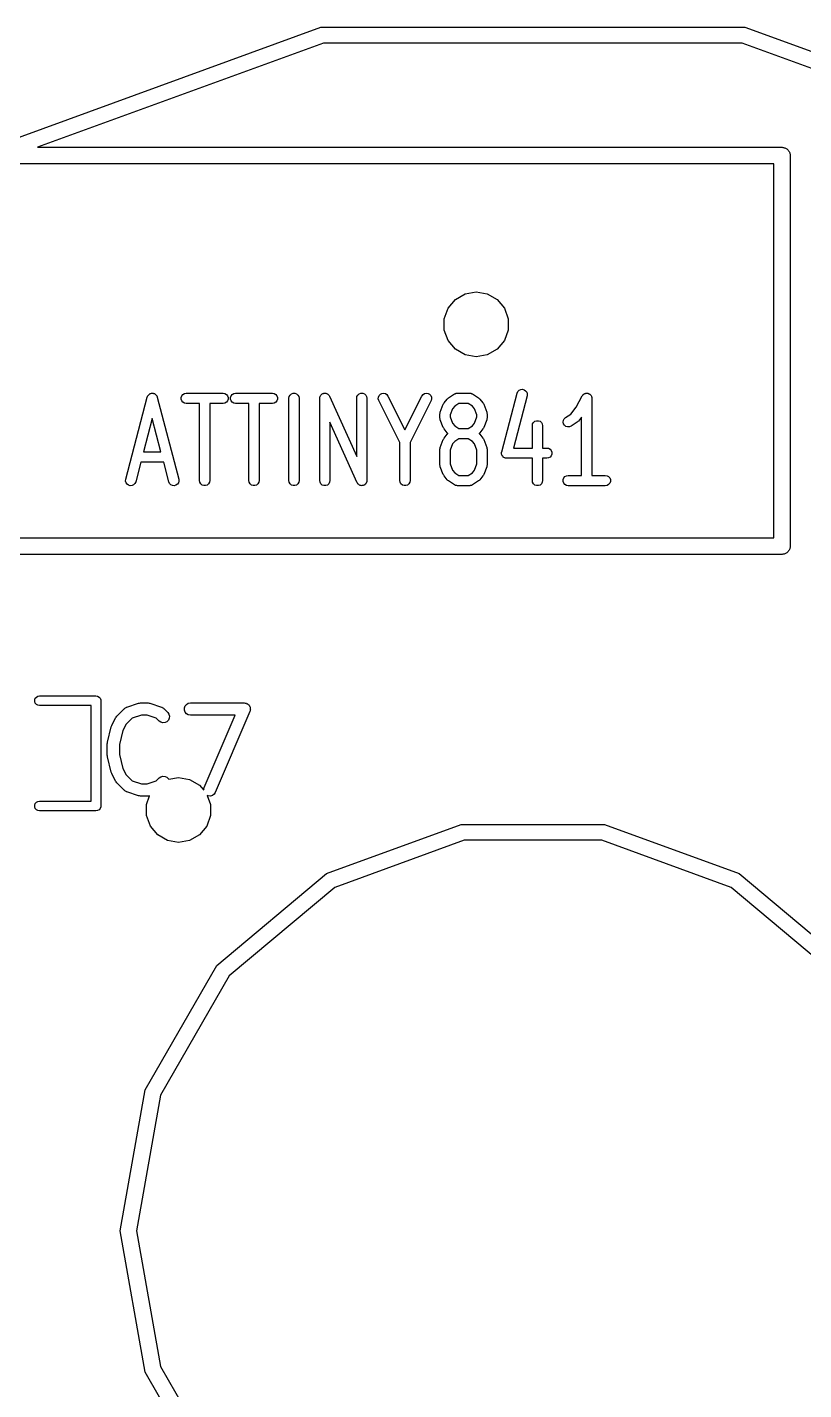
# Model space of a CAD drawing. Extents: x 173.7 to 229.3, y -126 to -74.1.
# Drawn here: x 193.75 to 203.35, y -101.96 to -85.13 of the extents above; entities that cross this region are included whole.
import ezdxf

# ---------------------------------------------------------------- set-up
doc = ezdxf.new("R2010")
doc.units = 0
doc.header["$MEASUREMENT"] = 0
doc.layers.add('BLACK', color=7, linetype='CONTINUOUS')

msp = doc.modelspace()

# ---------------------------------------------------------------- linework, layer by layer
at = {"layer": 'Black'}
for p, q in [((193.302, -86.6124), (197.378, -85.1291)), ((197.378, -85.1291), (202.622, -85.1291)), ((202.622, -85.1291), (204.296, -85.7385)), ((197.413, -85.326), (193.878, -86.6124)), ((202.587, -85.326), (197.413, -85.326)), ((204.296, -85.9481), (202.587, -85.326)), ((193.878, -86.6124), (203.08, -86.6124)), ((203.08, -86.6124), (203.089, -86.6139)), ((203.089, -86.6139), (203.098, -86.6139)), ((203.098, -86.6139), (203.106, -86.617)), ((203.106, -86.617), (203.115, -86.6185)), ((203.115, -86.6185), (203.122, -86.623)), ((203.122, -86.623), (203.131, -86.626)), ((203.131, -86.626), (203.138, -86.6317)), ((203.138, -86.6317), (203.145, -86.6362)), ((203.145, -86.6362), (203.151, -86.643)), ((203.151, -86.643), (203.158, -86.6487)), ((203.158, -86.6487), (203.162, -86.6564)), ((203.162, -86.6564), (203.168, -86.6632)), ((203.168, -86.6632), (203.171, -86.6716)), ((203.171, -86.6716), (203.175, -86.6793)), ((203.175, -86.6793), (203.177, -86.688)), ((203.177, -86.688), (203.18, -86.6964)), ((202.978, -86.8156), (193.32, -86.8156)), ((202.978, -91.4384), (202.978, -86.8156)), ((203.18, -86.6964), (203.18, -86.7052)), ((203.18, -86.7052), (203.182, -86.714)), ((203.182, -86.714), (203.182, -91.54)), ((198.952, -88.5992), (199.042, -88.4924)), ((199.042, -88.4924), (199.163, -88.4227)), ((199.163, -88.4227), (199.3, -88.3985)), ((199.3, -88.3985), (199.437, -88.4227)), ((199.437, -88.4227), (199.558, -88.4924)), ((199.558, -88.4924), (199.648, -88.5992)), ((198.905, -88.7303), (198.952, -88.5992)), ((199.648, -88.5992), (199.695, -88.7303)), ((198.905, -88.8697), (198.905, -88.7303)), ((198.952, -89.0008), (198.905, -88.8697)), ((199.695, -88.8697), (199.648, -89.0008)), ((199.695, -88.7303), (199.695, -88.8697)), ((199.042, -89.1076), (198.952, -89.0008)), ((199.648, -89.0008), (199.558, -89.1076)), ((199.163, -89.1773), (199.042, -89.1076)), ((199.3, -89.2015), (199.163, -89.1773)), ((199.437, -89.1773), (199.3, -89.2015)), ((199.558, -89.1076), (199.437, -89.1773)), ((194.967, -90.7135), (195.234, -89.6975)), ((195.234, -89.6975), (195.236, -89.6922)), ((195.236, -89.6922), (195.238, -89.6865)), ((195.238, -89.6865), (195.241, -89.6822)), ((195.241, -89.6822), (195.243, -89.6775)), ((195.243, -89.6775), (195.247, -89.6733)), ((195.247, -89.6733), (195.251, -89.6685)), ((195.251, -89.6685), (195.255, -89.6655)), ((195.255, -89.6655), (195.259, -89.6618)), ((195.259, -89.6618), (195.264, -89.6593)), ((195.264, -89.6593), (195.269, -89.6559)), ((195.269, -89.6559), (195.274, -89.6546)), ((195.274, -89.6546), (195.278, -89.6524)), ((195.278, -89.6524), (195.284, -89.6518)), ((195.284, -89.6518), (195.29, -89.6503)), ((195.29, -89.6503), (195.295, -89.6508)), ((195.295, -89.6508), (195.3, -89.6503)), ((195.3, -89.6503), (195.306, -89.6518)), ((195.306, -89.6518), (195.312, -89.6524)), ((195.312, -89.6524), (195.317, -89.6546)), ((195.317, -89.6546), (195.322, -89.6559)), ((195.322, -89.6559), (195.327, -89.6593)), ((195.327, -89.6593), (195.332, -89.6618)), ((195.332, -89.6618), (195.336, -89.6655)), ((195.336, -89.6655), (195.34, -89.6685)), ((195.34, -89.6685), (195.343, -89.6733)), ((195.343, -89.6733), (195.347, -89.6775)), ((195.347, -89.6775), (195.35, -89.6822)), ((195.35, -89.6822), (195.353, -89.6865)), ((195.353, -89.6865), (195.354, -89.6922)), ((195.354, -89.6922), (195.357, -89.6975)), ((195.357, -89.6975), (195.623, -90.7135)), ((195.652, -89.7026), (195.659, -89.6819)), ((195.652, -89.7246), (195.652, -89.7026)), ((195.659, -89.6819), (195.673, -89.665)), ((195.673, -89.665), (195.693, -89.6539)), ((195.693, -89.6539), (195.714, -89.6501)), ((195.714, -89.6501), (196.171, -89.6501)), ((196.171, -89.6501), (196.193, -89.6539)), ((196.193, -89.6539), (196.212, -89.665)), ((196.212, -89.665), (196.226, -89.6819)), ((196.226, -89.6819), (196.234, -89.7026)), ((196.234, -89.7026), (196.234, -89.7246)), ((196.261, -89.7026), (196.269, -89.6819)), ((196.261, -89.7246), (196.261, -89.7026)), ((196.269, -89.6819), (196.283, -89.665)), ((196.283, -89.665), (196.302, -89.6539)), ((196.302, -89.6539), (196.324, -89.6501)), ((196.324, -89.6501), (196.781, -89.6501)), ((196.781, -89.6501), (196.803, -89.6539)), ((196.803, -89.6539), (196.822, -89.665)), ((196.822, -89.665), (196.836, -89.6819)), ((196.836, -89.6819), (196.843, -89.7026)), ((196.843, -89.7026), (196.843, -89.7246)), ((196.984, -89.7136), (196.988, -89.6919)), ((196.984, -90.7296), (196.984, -89.7136)), ((196.988, -89.6919), (196.999, -89.6728)), ((196.999, -89.6728), (197.016, -89.6586)), ((197.016, -89.6586), (197.037, -89.6511)), ((197.037, -89.6511), (197.059, -89.6511)), ((197.059, -89.6511), (197.079, -89.6586)), ((197.079, -89.6586), (197.096, -89.6728)), ((197.096, -89.6728), (197.107, -89.6919)), ((197.107, -89.6919), (197.111, -89.7136)), ((197.111, -89.7136), (197.111, -90.7296)), ((197.365, -89.7136), (197.367, -89.705)), ((197.365, -90.7296), (197.365, -89.7136)), ((197.367, -89.6964), (197.368, -89.6942)), ((197.367, -89.705), (197.367, -89.6964)), ((197.368, -89.6942), (197.369, -89.6919)), ((197.369, -89.6919), (197.373, -89.6844)), ((197.373, -89.6844), (197.377, -89.6765)), ((197.377, -89.6765), (197.379, -89.6748)), ((197.379, -89.6748), (197.38, -89.6728)), ((197.38, -89.6728), (197.387, -89.6672)), ((197.387, -89.6672), (197.393, -89.6611)), ((197.393, -89.6611), (197.395, -89.6601)), ((197.395, -89.6601), (197.397, -89.6586)), ((197.397, -89.6586), (197.405, -89.6556)), ((197.405, -89.6556), (197.413, -89.6521)), ((197.413, -89.6521), (197.415, -89.6519)), ((197.415, -89.6519), (197.418, -89.6511)), ((197.418, -89.6511), (197.426, -89.6511)), ((197.426, -89.6511), (197.435, -89.6504)), ((197.435, -89.6504), (197.437, -89.6511)), ((197.437, -89.6511), (197.44, -89.6511)), ((197.44, -89.6511), (197.448, -89.6541)), ((197.448, -89.6541), (197.456, -89.6564)), ((197.456, -89.6564), (197.458, -89.6578)), ((197.458, -89.6578), (197.46, -89.6586)), ((197.46, -89.6586), (197.467, -89.6642)), ((197.467, -89.6642), (197.474, -89.6693)), ((197.474, -89.6693), (197.475, -89.6713)), ((197.475, -89.6713), (197.477, -89.6728)), ((197.477, -89.6728), (197.482, -89.6804)), ((197.482, -89.6804), (197.486, -89.6876)), ((197.486, -89.6876), (197.822, -90.4337)), ((197.822, -89.7136), (197.826, -89.6919)), ((197.822, -90.4337), (197.822, -89.7136)), ((197.826, -89.6919), (197.837, -89.6728)), ((197.837, -89.6728), (197.854, -89.6586)), ((197.854, -89.6586), (197.875, -89.6511)), ((197.875, -89.6511), (197.897, -89.6511)), ((197.897, -89.6511), (197.917, -89.6586)), ((197.917, -89.6586), (197.934, -89.6728)), ((197.934, -89.6728), (197.945, -89.6919)), ((197.945, -89.6919), (197.949, -89.7136)), ((197.949, -89.7136), (197.949, -90.7296)), ((198.089, -89.7209), (198.091, -89.6989)), ((198.096, -89.7421), (198.089, -89.7209)), ((198.091, -89.6989), (198.099, -89.6787)), ((198.099, -89.6787), (198.115, -89.6626)), ((198.115, -89.6626), (198.134, -89.6528)), ((198.134, -89.6528), (198.156, -89.6502)), ((198.156, -89.6502), (198.178, -89.6553)), ((198.178, -89.6553), (198.196, -89.6675)), ((198.196, -89.6675), (198.209, -89.6852)), ((198.209, -89.6852), (198.419, -90.1041)), ((198.419, -90.1041), (198.629, -89.6852)), ((198.629, -89.6852), (198.642, -89.6675)), ((198.642, -89.6675), (198.661, -89.6553)), ((198.661, -89.6553), (198.682, -89.6502)), ((198.682, -89.6502), (198.704, -89.6528)), ((198.704, -89.6528), (198.724, -89.6626)), ((198.724, -89.6626), (198.739, -89.6787)), ((198.739, -89.6787), (198.747, -89.6989)), ((198.749, -89.7209), (198.742, -89.7421)), ((198.747, -89.6989), (198.749, -89.7209)), ((198.941, -89.7227), (198.949, -89.7156)), ((198.949, -89.7156), (198.956, -89.7084)), ((198.956, -89.7084), (199.033, -89.66)), ((199.033, -89.66), (199.039, -89.6574)), ((199.039, -89.6574), (199.045, -89.6539)), ((199.045, -89.6539), (199.049, -89.6532)), ((199.049, -89.6532), (199.053, -89.6516)), ((199.053, -89.6516), (199.06, -89.6513)), ((199.06, -89.6513), (199.067, -89.6501)), ((199.067, -89.6501), (199.219, -89.6501)), ((199.219, -89.6501), (199.226, -89.6513)), ((199.226, -89.6513), (199.233, -89.6516)), ((199.233, -89.6516), (199.237, -89.6532)), ((199.237, -89.6532), (199.241, -89.6539)), ((199.241, -89.6539), (199.247, -89.6574)), ((199.247, -89.6574), (199.253, -89.66)), ((199.253, -89.66), (199.329, -89.7084)), ((199.329, -89.7084), (199.337, -89.7156)), ((199.337, -89.7156), (199.345, -89.7227)), ((199.615, -90.3748), (199.805, -89.6491)), ((199.928, -89.6814), (199.759, -90.3275)), ((199.805, -89.6491), (199.814, -89.6291)), ((199.814, -89.6291), (199.83, -89.6134)), ((199.83, -89.6134), (199.85, -89.604)), ((199.85, -89.604), (199.872, -89.602)), ((199.872, -89.602), (199.893, -89.6076)), ((199.893, -89.6076), (199.911, -89.6201)), ((199.911, -89.6201), (199.924, -89.6381)), ((199.924, -89.6381), (199.93, -89.6594)), ((199.93, -89.6594), (199.928, -89.6814)), ((200.537, -89.8241), (200.61, -89.6841)), ((200.61, -89.6841), (200.615, -89.6787)), ((200.615, -89.6787), (200.618, -89.6728)), ((200.618, -89.6728), (200.621, -89.67)), ((200.621, -89.67), (200.624, -89.6667)), ((200.624, -89.6667), (200.63, -89.663)), ((200.63, -89.663), (200.635, -89.6586)), ((200.635, -89.6586), (200.639, -89.6572)), ((200.639, -89.6572), (200.643, -89.6549)), ((200.643, -89.6549), (200.649, -89.6534)), ((200.649, -89.6534), (200.656, -89.6511)), ((200.656, -89.6511), (200.66, -89.6511)), ((200.66, -89.6511), (200.664, -89.6502)), ((200.664, -89.6502), (200.671, -89.6511)), ((200.671, -89.6511), (200.678, -89.6511)), ((200.678, -89.6511), (200.682, -89.6525)), ((200.682, -89.6525), (200.686, -89.6531)), ((200.686, -89.6531), (200.692, -89.6563)), ((200.692, -89.6563), (200.698, -89.6586)), ((200.698, -89.6586), (200.702, -89.6614)), ((200.702, -89.6614), (200.705, -89.6634)), ((200.705, -89.6634), (200.71, -89.6684)), ((200.71, -89.6684), (200.715, -89.6728)), ((200.715, -89.6728), (200.717, -89.6765)), ((200.717, -89.6765), (200.72, -89.6797)), ((200.72, -89.6797), (200.723, -89.686)), ((200.723, -89.686), (200.726, -89.6919)), ((200.726, -89.6919), (200.727, -89.6961)), ((200.727, -89.6961), (200.729, -89.7001)), ((200.729, -89.7001), (200.729, -89.7069)), ((200.729, -89.7069), (200.73, -89.7136)), ((200.73, -89.7136), (200.73, -90.6661)), ((195.659, -89.7454), (195.652, -89.7246)), ((195.673, -89.7623), (195.659, -89.7454)), ((195.693, -89.7733), (195.673, -89.7623)), ((195.714, -89.7771), (195.693, -89.7733)), ((195.879, -89.7771), (195.714, -89.7771)), ((195.879, -90.7296), (195.879, -89.7771)), ((196.171, -89.7771), (196.006, -89.7771)), ((196.006, -89.7771), (196.006, -90.7296)), ((196.193, -89.7733), (196.171, -89.7771)), ((196.212, -89.7623), (196.193, -89.7733)), ((196.226, -89.7454), (196.212, -89.7623)), ((196.234, -89.7246), (196.226, -89.7454)), ((196.269, -89.7454), (196.261, -89.7246)), ((196.283, -89.7623), (196.269, -89.7454)), ((196.302, -89.7733), (196.283, -89.7623)), ((196.324, -89.7771), (196.302, -89.7733)), ((196.489, -89.7771), (196.324, -89.7771)), ((196.489, -90.7296), (196.489, -89.7771)), ((196.781, -89.7771), (196.616, -89.7771)), ((196.616, -89.7771), (196.616, -90.7296)), ((196.803, -89.7733), (196.781, -89.7771)), ((196.822, -89.7623), (196.803, -89.7733)), ((196.836, -89.7454), (196.822, -89.7623)), ((196.843, -89.7246), (196.836, -89.7454)), ((198.356, -90.2608), (198.096, -89.7421)), ((198.742, -89.7421), (198.483, -90.2608)), ((198.853, -89.8955), (198.855, -89.8854)), ((198.855, -89.8839), (198.893, -89.7871)), ((198.855, -89.8847), (198.855, -89.8839)), ((198.855, -89.8854), (198.855, -89.8847)), ((198.893, -89.7871), (198.898, -89.7792)), ((198.898, -89.7792), (198.902, -89.7711)), ((198.902, -89.7711), (198.941, -89.7227)), ((199.008, -89.8423), (198.978, -89.9192)), ((199.034, -89.8098), (199.008, -89.8423)), ((199.085, -89.7771), (199.034, -89.8098)), ((199.201, -89.7771), (199.085, -89.7771)), ((199.252, -89.8098), (199.201, -89.7771)), ((199.278, -89.8423), (199.252, -89.8098)), ((199.308, -89.9192), (199.278, -89.8423)), ((199.345, -89.7227), (199.383, -89.7711)), ((199.383, -89.7711), (199.388, -89.7792)), ((199.388, -89.7792), (199.392, -89.7871)), ((199.392, -89.7871), (199.431, -89.8839)), ((199.431, -89.8839), (199.431, -89.8847)), ((199.431, -89.8847), (199.431, -89.8854)), ((199.431, -89.8854), (199.433, -89.8955)), ((200.471, -89.9077), (200.537, -89.8241)), ((195.295, -89.9637), (195.187, -90.3758)), ((195.403, -90.3758), (195.295, -89.9637)), ((197.828, -90.7557), (197.492, -90.0095)), ((197.492, -90.0095), (197.492, -90.7296)), ((198.851, -89.9055), (198.853, -89.8955)), ((198.851, -89.9063), (198.851, -89.9055)), ((198.851, -89.9071), (198.851, -89.9063)), ((198.851, -89.9555), (198.851, -89.9071)), ((198.851, -89.9563), (198.851, -89.9555)), ((198.851, -89.9572), (198.851, -89.9563)), ((198.853, -89.9672), (198.851, -89.9572)), ((198.855, -89.9772), (198.853, -89.9672)), ((198.855, -89.978), (198.855, -89.9772)), ((198.855, -89.9788), (198.855, -89.978)), ((198.893, -90.0755), (198.855, -89.9788)), ((198.978, -89.9192), (198.978, -89.9435)), ((198.978, -89.9435), (199.008, -90.0203)), ((199.008, -90.0203), (199.034, -90.0529)), ((199.034, -90.0529), (199.085, -90.0855)), ((199.201, -90.0855), (199.252, -90.0529)), ((199.252, -90.0529), (199.278, -90.0203)), ((199.278, -90.0203), (199.308, -89.9435)), ((199.308, -89.9435), (199.308, -89.9192)), ((199.431, -89.9788), (199.392, -90.0755)), ((199.433, -89.9672), (199.431, -89.9772)), ((199.431, -89.9772), (199.431, -89.978)), ((199.431, -89.978), (199.431, -89.9788)), ((199.433, -89.8955), (199.435, -89.9055)), ((199.435, -89.9572), (199.433, -89.9672)), ((199.435, -89.9055), (199.435, -89.9063)), ((199.435, -89.9063), (199.435, -89.9071)), ((199.435, -89.9071), (199.435, -89.9555)), ((199.435, -89.9555), (199.435, -89.9563)), ((199.435, -89.9563), (199.435, -89.9572)), ((199.994, -90.0523), (199.997, -90.0306)), ((199.994, -90.3275), (199.994, -90.0523)), ((199.997, -90.0306), (200.008, -90.0115)), ((200.008, -90.0115), (200.025, -89.9973)), ((200.025, -89.9973), (200.046, -89.9898)), ((200.046, -89.9898), (200.068, -89.9898)), ((200.068, -89.9898), (200.089, -89.9973)), ((200.089, -89.9973), (200.106, -90.0115)), ((200.106, -90.0115), (200.117, -90.0306)), ((200.117, -90.0306), (200.121, -90.0523)), ((200.121, -90.0523), (200.121, -90.3275)), ((200.375, -90.0066), (200.378, -89.9847)), ((200.379, -90.0281), (200.375, -90.0066)), ((200.378, -89.9847), (200.388, -89.9652)), ((200.391, -90.0467), (200.379, -90.0281)), ((200.388, -89.9652), (200.404, -89.9503)), ((200.409, -90.0602), (200.391, -90.0467)), ((200.404, -89.9503), (200.471, -89.9077)), ((200.472, -90.0575), (200.452, -90.0659)), ((200.548, -90.0091), (200.472, -90.0575)), ((200.556, -90.0019), (200.548, -90.0091)), ((200.564, -89.9948), (200.556, -90.0019)), ((200.603, -89.9453), (200.564, -89.9948)), ((200.603, -90.6661), (200.603, -89.9453)), ((198.855, -90.3193), (198.893, -90.2225)), ((198.898, -90.0834), (198.893, -90.0755)), ((198.893, -90.2225), (198.898, -90.2147)), ((198.902, -90.0916), (198.898, -90.0834)), ((198.898, -90.2147), (198.902, -90.2065)), ((198.941, -90.1399), (198.902, -90.0916)), ((198.902, -90.2065), (198.941, -90.1581)), ((198.949, -90.1471), (198.941, -90.1399)), ((198.941, -90.1581), (198.949, -90.151)), ((198.951, -90.149), (198.949, -90.1471)), ((198.949, -90.151), (198.951, -90.149)), ((199.085, -90.2125), (199.034, -90.2452)), ((199.085, -90.0855), (199.201, -90.0855)), ((199.201, -90.2125), (199.085, -90.2125)), ((199.252, -90.2452), (199.201, -90.2125)), ((199.337, -90.1471), (199.335, -90.149)), ((199.335, -90.149), (199.337, -90.151)), ((199.345, -90.1399), (199.337, -90.1471)), ((199.337, -90.151), (199.345, -90.1581)), ((199.383, -90.0916), (199.345, -90.1399)), ((199.345, -90.1581), (199.383, -90.2065)), ((199.388, -90.0834), (199.383, -90.0916)), ((199.383, -90.2065), (199.388, -90.2147)), ((199.392, -90.0755), (199.388, -90.0834)), ((199.388, -90.2147), (199.392, -90.2225)), ((199.392, -90.2225), (199.431, -90.3193)), ((200.43, -90.0668), (200.409, -90.0602)), ((200.452, -90.0659), (200.43, -90.0668)), ((195.187, -90.3758), (195.403, -90.3758)), ((198.356, -90.7296), (198.356, -90.2608)), ((198.483, -90.2608), (198.483, -90.7296)), ((198.851, -90.3409), (198.853, -90.3309)), ((198.851, -90.3417), (198.851, -90.3409)), ((198.851, -90.3426), (198.851, -90.3417)), ((198.851, -90.5361), (198.851, -90.3426)), ((198.853, -90.3309), (198.855, -90.3209)), ((198.855, -90.3201), (198.855, -90.3193)), ((198.855, -90.3209), (198.855, -90.3201)), ((199.008, -90.2778), (198.978, -90.3546)), ((198.978, -90.3546), (198.978, -90.524)), ((199.034, -90.2452), (199.008, -90.2778)), ((199.278, -90.2778), (199.252, -90.2452)), ((199.308, -90.3546), (199.278, -90.2778)), ((199.308, -90.524), (199.308, -90.3546)), ((199.431, -90.3193), (199.431, -90.3201)), ((199.431, -90.3201), (199.431, -90.3209)), ((199.431, -90.3209), (199.433, -90.3309)), ((199.433, -90.3309), (199.435, -90.3409)), ((199.435, -90.3409), (199.435, -90.3417)), ((199.435, -90.3417), (199.435, -90.3426)), ((199.435, -90.3426), (199.435, -90.5361)), ((199.613, -90.3968), (199.614, -90.3884)), ((199.614, -90.3799), (199.615, -90.3775)), ((199.614, -90.3884), (199.614, -90.3799)), ((199.615, -90.3775), (199.615, -90.3748)), ((199.759, -90.3275), (199.994, -90.3275)), ((200.121, -90.3275), (200.171, -90.3275)), ((200.171, -90.3275), (200.193, -90.3313)), ((200.193, -90.3313), (200.212, -90.3423)), ((200.212, -90.3423), (200.226, -90.3592)), ((200.226, -90.3592), (200.234, -90.3799)), ((200.234, -90.3799), (200.234, -90.402)), ((195.154, -90.5028), (195.09, -90.7457)), ((195.437, -90.5028), (195.154, -90.5028)), ((195.5, -90.7457), (195.437, -90.5028)), ((198.851, -90.5369), (198.851, -90.5361)), ((198.851, -90.5377), (198.851, -90.5369)), ((198.853, -90.5478), (198.851, -90.5377)), ((198.855, -90.5578), (198.853, -90.5478)), ((198.855, -90.5585), (198.855, -90.5578)), ((198.855, -90.5594), (198.855, -90.5585)), ((198.893, -90.6561), (198.855, -90.5594)), ((198.978, -90.524), (199.008, -90.6009)), ((199.278, -90.6009), (199.308, -90.524)), ((199.431, -90.5594), (199.392, -90.6561)), ((199.433, -90.5478), (199.431, -90.5578)), ((199.431, -90.5578), (199.431, -90.5585)), ((199.431, -90.5585), (199.431, -90.5594)), ((199.435, -90.5377), (199.433, -90.5478)), ((199.435, -90.5361), (199.435, -90.5369)), ((199.435, -90.5369), (199.435, -90.5377)), ((199.614, -90.3993), (199.613, -90.3968)), ((199.614, -90.402), (199.614, -90.3993)), ((199.617, -90.4099), (199.614, -90.402)), ((199.619, -90.4181), (199.617, -90.4099)), ((199.62, -90.4202), (199.619, -90.4181)), ((199.621, -90.4227), (199.62, -90.4202)), ((199.627, -90.4292), (199.621, -90.4227)), ((199.632, -90.4361), (199.627, -90.4292)), ((199.634, -90.4376), (199.632, -90.4361)), ((199.635, -90.4396), (199.634, -90.4376)), ((199.643, -90.4438), (199.635, -90.4396)), ((199.65, -90.4486), (199.643, -90.4438)), ((199.652, -90.4493), (199.65, -90.4486)), ((199.654, -90.4506), (199.652, -90.4493)), ((199.663, -90.4521), (199.654, -90.4506)), ((199.671, -90.4542), (199.663, -90.4521)), ((199.674, -90.454), (199.671, -90.4542)), ((199.676, -90.4545), (199.674, -90.454)), ((199.994, -90.4545), (199.676, -90.4545)), ((199.994, -90.7296), (199.994, -90.4545)), ((200.171, -90.4545), (200.121, -90.4545)), ((200.121, -90.4545), (200.121, -90.7296)), ((200.193, -90.4506), (200.171, -90.4545)), ((200.212, -90.4396), (200.193, -90.4506)), ((200.226, -90.4227), (200.212, -90.4396)), ((200.234, -90.402), (200.226, -90.4227)), ((194.965, -90.7355), (194.967, -90.7135)), ((195.623, -90.7135), (195.625, -90.7355)), ((195.883, -90.7513), (195.879, -90.7296)), ((196.006, -90.7296), (196.003, -90.7513)), ((196.493, -90.7513), (196.489, -90.7296)), ((196.616, -90.7296), (196.612, -90.7513)), ((196.988, -90.7513), (196.984, -90.7296)), ((197.111, -90.7296), (197.107, -90.7513)), ((197.369, -90.7513), (197.365, -90.7296)), ((197.492, -90.7296), (197.488, -90.7513)), ((197.949, -90.7296), (197.948, -90.7382)), ((198.359, -90.7513), (198.356, -90.7296)), ((198.483, -90.7296), (198.479, -90.7513)), ((198.898, -90.664), (198.893, -90.6561)), ((198.902, -90.6721), (198.898, -90.664)), ((198.941, -90.7205), (198.902, -90.6721)), ((198.949, -90.7276), (198.941, -90.7205)), ((198.956, -90.7348), (198.949, -90.7276)), ((199.008, -90.6009), (199.034, -90.6334)), ((199.034, -90.6334), (199.085, -90.6661)), ((199.085, -90.6661), (199.201, -90.6661)), ((199.201, -90.6661), (199.252, -90.6334)), ((199.252, -90.6334), (199.278, -90.6009)), ((199.337, -90.7277), (199.329, -90.7348)), ((199.345, -90.7205), (199.337, -90.7277)), ((199.383, -90.6721), (199.345, -90.7205)), ((199.388, -90.664), (199.383, -90.6721)), ((199.392, -90.6561), (199.388, -90.664)), ((199.997, -90.7513), (199.994, -90.7296)), ((200.121, -90.7296), (200.117, -90.7513)), ((200.376, -90.7186), (200.383, -90.6979)), ((200.376, -90.7406), (200.376, -90.7186)), ((200.383, -90.6979), (200.397, -90.681)), ((200.397, -90.681), (200.416, -90.6699)), ((200.416, -90.6699), (200.438, -90.6661)), ((200.438, -90.6661), (200.603, -90.6661)), ((200.73, -90.6661), (200.895, -90.6661)), ((200.895, -90.6661), (200.917, -90.6699)), ((200.917, -90.6699), (200.936, -90.681)), ((200.936, -90.681), (200.95, -90.6979)), ((200.95, -90.6979), (200.958, -90.7186)), ((200.958, -90.7186), (200.958, -90.7406)), ((194.971, -90.7567), (194.965, -90.7355)), ((194.984, -90.7747), (194.971, -90.7567)), ((195.002, -90.7873), (194.984, -90.7747)), ((195.023, -90.7929), (195.002, -90.7873)), ((195.045, -90.7909), (195.023, -90.7929)), ((195.065, -90.7814), (195.045, -90.7909)), ((195.081, -90.7658), (195.065, -90.7814)), ((195.09, -90.7457), (195.081, -90.7658)), ((195.51, -90.7658), (195.5, -90.7457)), ((195.525, -90.7814), (195.51, -90.7658)), ((195.545, -90.7909), (195.525, -90.7814)), ((195.567, -90.7929), (195.545, -90.7909)), ((195.588, -90.7873), (195.567, -90.7929)), ((195.607, -90.7747), (195.588, -90.7873)), ((195.619, -90.7567), (195.607, -90.7747)), ((195.625, -90.7355), (195.619, -90.7567)), ((195.894, -90.7704), (195.883, -90.7513)), ((195.911, -90.7846), (195.894, -90.7704)), ((195.932, -90.7922), (195.911, -90.7846)), ((195.954, -90.7922), (195.932, -90.7922)), ((195.975, -90.7846), (195.954, -90.7922)), ((195.992, -90.7704), (195.975, -90.7846)), ((196.003, -90.7513), (195.992, -90.7704)), ((196.504, -90.7704), (196.493, -90.7513)), ((196.521, -90.7846), (196.504, -90.7704)), ((196.541, -90.7922), (196.521, -90.7846)), ((196.563, -90.7922), (196.541, -90.7922)), ((196.584, -90.7846), (196.563, -90.7922)), ((196.601, -90.7704), (196.584, -90.7846)), ((196.612, -90.7513), (196.601, -90.7704)), ((196.999, -90.7704), (196.988, -90.7513)), ((197.016, -90.7846), (196.999, -90.7704)), ((197.037, -90.7922), (197.016, -90.7846)), ((197.059, -90.7922), (197.037, -90.7922)), ((197.079, -90.7846), (197.059, -90.7922)), ((197.096, -90.7704), (197.079, -90.7846)), ((197.107, -90.7513), (197.096, -90.7704)), ((197.38, -90.7704), (197.369, -90.7513)), ((197.397, -90.7846), (197.38, -90.7704)), ((197.418, -90.7922), (197.397, -90.7846)), ((197.44, -90.7922), (197.418, -90.7922)), ((197.46, -90.7846), (197.44, -90.7922)), ((197.477, -90.7704), (197.46, -90.7846)), ((197.488, -90.7513), (197.477, -90.7704)), ((197.833, -90.7629), (197.828, -90.7557)), ((197.837, -90.7704), (197.833, -90.7629)), ((197.839, -90.772), (197.837, -90.7704)), ((197.84, -90.7739), (197.839, -90.772)), ((197.847, -90.779), (197.84, -90.7739)), ((197.854, -90.7846), (197.847, -90.779)), ((197.856, -90.7854), (197.854, -90.7846)), ((197.858, -90.7868), (197.856, -90.7854)), ((197.866, -90.7892), (197.858, -90.7868)), ((197.875, -90.7922), (197.866, -90.7892)), ((197.877, -90.7922), (197.875, -90.7922)), ((197.879, -90.7928), (197.877, -90.7922)), ((197.888, -90.7922), (197.879, -90.7928)), ((197.897, -90.7922), (197.888, -90.7922)), ((197.899, -90.7913), (197.897, -90.7922)), ((197.901, -90.7912), (197.899, -90.7913)), ((197.909, -90.7876), (197.901, -90.7912)), ((197.917, -90.7846), (197.909, -90.7876)), ((197.919, -90.7831), (197.917, -90.7846)), ((197.921, -90.7821), (197.919, -90.7831)), ((197.928, -90.776), (197.921, -90.7821)), ((197.934, -90.7704), (197.928, -90.776)), ((197.936, -90.7684), (197.934, -90.7704)), ((197.937, -90.7667), (197.936, -90.7684)), ((197.941, -90.7589), (197.937, -90.7667)), ((197.945, -90.7513), (197.941, -90.7589)), ((197.946, -90.749), (197.945, -90.7513)), ((197.947, -90.7469), (197.946, -90.749)), ((197.948, -90.7382), (197.947, -90.7469)), ((198.37, -90.7704), (198.359, -90.7513)), ((198.387, -90.7846), (198.37, -90.7704)), ((198.408, -90.7922), (198.387, -90.7846)), ((198.43, -90.7922), (198.408, -90.7922)), ((198.451, -90.7846), (198.43, -90.7922)), ((198.468, -90.7704), (198.451, -90.7846)), ((198.479, -90.7513), (198.468, -90.7704)), ((199.033, -90.7832), (198.956, -90.7348)), ((199.039, -90.7858), (199.033, -90.7832)), ((199.045, -90.7893), (199.039, -90.7858)), ((199.049, -90.79), (199.045, -90.7893)), ((199.053, -90.7916), (199.049, -90.79)), ((199.06, -90.7919), (199.053, -90.7916)), ((199.067, -90.7931), (199.06, -90.7919)), ((199.219, -90.7931), (199.067, -90.7931)), ((199.226, -90.7919), (199.219, -90.7931)), ((199.233, -90.7916), (199.226, -90.7919)), ((199.237, -90.79), (199.233, -90.7916)), ((199.241, -90.7893), (199.237, -90.79)), ((199.247, -90.7858), (199.241, -90.7893)), ((199.253, -90.7832), (199.247, -90.7858)), ((199.329, -90.7348), (199.253, -90.7832)), ((200.008, -90.7704), (199.997, -90.7513)), ((200.025, -90.7846), (200.008, -90.7704)), ((200.046, -90.7922), (200.025, -90.7846)), ((200.068, -90.7922), (200.046, -90.7922)), ((200.089, -90.7846), (200.068, -90.7922)), ((200.106, -90.7704), (200.089, -90.7846)), ((200.117, -90.7513), (200.106, -90.7704)), ((200.383, -90.7614), (200.376, -90.7406)), ((200.397, -90.7783), (200.383, -90.7614)), ((200.416, -90.7893), (200.397, -90.7783)), ((200.438, -90.7931), (200.416, -90.7893)), ((200.895, -90.7931), (200.438, -90.7931)), ((200.917, -90.7893), (200.895, -90.7931)), ((200.936, -90.7783), (200.917, -90.7893)), ((200.95, -90.7614), (200.936, -90.7783)), ((200.958, -90.7406), (200.95, -90.7614)), ((193.022, -91.4384), (202.978, -91.4384)), ((203.177, -91.566), (203.175, -91.5747)), ((203.18, -91.5576), (203.177, -91.566)), ((203.182, -91.54), (203.18, -91.5488)), ((203.18, -91.5488), (203.18, -91.5576)), ((203.08, -91.6416), (192.92, -91.6416)), ((203.089, -91.6401), (203.08, -91.6416)), ((203.098, -91.6401), (203.089, -91.6401)), ((203.106, -91.637), (203.098, -91.6401)), ((203.115, -91.6355), (203.106, -91.637)), ((203.122, -91.631), (203.115, -91.6355)), ((203.131, -91.628), (203.122, -91.631)), ((203.138, -91.6223), (203.131, -91.628)), ((203.145, -91.6178), (203.138, -91.6223)), ((203.151, -91.611), (203.145, -91.6178)), ((203.158, -91.6053), (203.151, -91.611)), ((203.162, -91.5976), (203.158, -91.6053)), ((203.168, -91.5908), (203.162, -91.5976)), ((203.171, -91.5824), (203.168, -91.5908)), ((203.175, -91.5747), (203.171, -91.5824)), ((193.842, -93.4394), (193.849, -93.4199)), ((193.849, -93.4199), (193.862, -93.404)), ((193.862, -93.404), (193.88, -93.3937)), ((193.88, -93.3937), (193.9, -93.3901)), ((193.9, -93.3901), (194.599, -93.3901)), ((194.599, -93.3901), (194.619, -93.3937)), ((194.619, -93.3937), (194.637, -93.404)), ((194.637, -93.404), (194.651, -93.4199)), ((194.651, -93.4199), (194.658, -93.4394)), ((193.842, -93.4601), (193.842, -93.4394)), ((193.849, -93.4796), (193.842, -93.4601)), ((193.862, -93.4955), (193.849, -93.4796)), ((193.88, -93.5058), (193.862, -93.4955)), ((193.9, -93.5095), (193.88, -93.5058)), ((194.539, -93.5095), (193.9, -93.5095)), ((194.539, -94.6906), (194.539, -93.5095)), ((194.658, -93.4394), (194.658, -93.4599)), ((194.658, -93.4599), (194.659, -93.465)), ((194.659, -93.465), (194.659, -94.735)), ((194.856, -93.6422), (194.952, -93.547)), ((194.952, -93.547), (194.955, -93.5445)), ((194.955, -93.5445), (194.958, -93.5413)), ((194.958, -93.5413), (194.966, -93.5371)), ((194.966, -93.5371), (194.973, -93.532)), ((194.973, -93.532), (194.977, -93.5309)), ((194.977, -93.5309), (194.981, -93.5288)), ((194.981, -93.5288), (195.124, -93.4812)), ((195.124, -93.4812), (195.136, -93.4795)), ((195.136, -93.4795), (195.148, -93.4774)), ((195.148, -93.4774), (195.243, -93.4774)), ((195.243, -93.4774), (195.255, -93.4795)), ((195.255, -93.4795), (195.267, -93.4812)), ((195.267, -93.4812), (195.409, -93.5288)), ((195.409, -93.5288), (195.413, -93.5309)), ((195.413, -93.5309), (195.417, -93.532)), ((195.417, -93.532), (195.425, -93.5371)), ((195.425, -93.5371), (195.432, -93.5413)), ((195.432, -93.5413), (195.435, -93.5445)), ((195.435, -93.5445), (195.439, -93.547)), ((195.439, -93.547), (195.486, -93.5946)), ((195.693, -93.5394), (195.702, -93.5149)), ((195.693, -93.5654), (195.693, -93.5394)), ((195.702, -93.5899), (195.693, -93.5654)), ((195.702, -93.5149), (195.718, -93.4949)), ((195.718, -93.6098), (195.702, -93.5899)), ((195.718, -93.4949), (195.741, -93.4819)), ((195.741, -93.4819), (195.767, -93.4774)), ((195.767, -93.4774), (196.433, -93.4774)), ((196.502, -93.5819), (196.074, -94.5819)), ((196.433, -93.4774), (196.442, -93.4789)), ((196.442, -93.4789), (196.45, -93.4794)), ((196.45, -93.4794), (196.455, -93.4811)), ((196.455, -93.4811), (196.459, -93.4819)), ((196.459, -93.4819), (196.466, -93.4862)), ((196.466, -93.4862), (196.474, -93.4896)), ((196.474, -93.4896), (196.478, -93.4927)), ((196.478, -93.4927), (196.482, -93.4949)), ((196.482, -93.4949), (196.487, -93.5015)), ((196.487, -93.5015), (196.493, -93.5075)), ((196.493, -93.5075), (196.495, -93.5114)), ((196.495, -93.5114), (196.498, -93.5149)), ((196.498, -93.5149), (196.501, -93.523)), ((196.501, -93.523), (196.505, -93.5307)), ((196.504, -93.5735), (196.502, -93.5819)), ((196.507, -93.5654), (196.504, -93.5735)), ((196.505, -93.5307), (196.506, -93.5351)), ((196.506, -93.5351), (196.507, -93.5394)), ((196.507, -93.5394), (196.507, -93.548)), ((196.507, -93.548), (196.508, -93.5566)), ((196.508, -93.5566), (196.507, -93.5609)), ((196.507, -93.5609), (196.507, -93.5654)), ((194.792, -93.7648), (194.795, -93.7569)), ((194.795, -93.7569), (194.842, -93.6617)), ((194.842, -93.6617), (194.85, -93.652)), ((194.85, -93.652), (194.856, -93.6422)), ((194.971, -93.7397), (194.933, -93.8167)), ((195.045, -93.6656), (194.971, -93.7397)), ((195.16, -93.6274), (195.045, -93.6656)), ((195.231, -93.6274), (195.16, -93.6274)), ((195.345, -93.6656), (195.231, -93.6274)), ((195.38, -93.7007), (195.345, -93.6656)), ((195.402, -93.7156), (195.38, -93.7007)), ((195.427, -93.7223), (195.402, -93.7156)), ((195.453, -93.7201), (195.427, -93.7223)), ((195.476, -93.7091), (195.453, -93.7201)), ((195.495, -93.6906), (195.476, -93.7091)), ((195.486, -93.5946), (195.501, -93.6159)), ((195.506, -93.667), (195.495, -93.6906)), ((195.501, -93.6159), (195.508, -93.6411)), ((195.508, -93.6411), (195.506, -93.667)), ((195.741, -93.6229), (195.718, -93.6098)), ((195.767, -93.6274), (195.741, -93.6229)), ((196.32, -93.6274), (195.767, -93.6274)), ((195.936, -94.5228), (196.32, -93.6274)), ((194.742, -93.9628), (194.789, -93.7723)), ((194.789, -93.7723), (194.792, -93.7648)), ((194.933, -93.8167), (194.889, -93.9902)), ((194.739, -93.981), (194.741, -93.9719)), ((194.739, -94.1238), (194.739, -93.981)), ((194.741, -93.9719), (194.742, -93.9628)), ((194.889, -93.9902), (194.889, -94.1146)), ((194.741, -94.1328), (194.739, -94.1238)), ((194.742, -94.142), (194.741, -94.1328)), ((194.789, -94.3325), (194.742, -94.142)), ((194.889, -94.1146), (194.933, -94.2881)), ((194.792, -94.34), (194.789, -94.3325)), ((194.795, -94.3478), (194.792, -94.34)), ((194.842, -94.4431), (194.795, -94.3478)), ((194.933, -94.2881), (194.971, -94.3651)), ((194.971, -94.3651), (195.045, -94.4392)), ((195.345, -94.4392), (195.38, -94.4041)), ((195.38, -94.4041), (195.402, -94.3892)), ((195.402, -94.3892), (195.427, -94.3824)), ((195.427, -94.3824), (195.453, -94.3847)), ((195.453, -94.3847), (195.476, -94.3957)), ((195.476, -94.3957), (195.495, -94.4141)), ((195.495, -94.4141), (195.498, -94.4201)), ((195.498, -94.4201), (195.62, -94.3985)), ((195.62, -94.3985), (195.757, -94.4227)), ((195.757, -94.4227), (195.878, -94.4924)), ((194.85, -94.4527), (194.842, -94.4431)), ((194.856, -94.4626), (194.85, -94.4527)), ((194.952, -94.5578), (194.856, -94.4626)), ((194.955, -94.5603), (194.952, -94.5578)), ((194.958, -94.5635), (194.955, -94.5603)), ((194.966, -94.5677), (194.958, -94.5635)), ((194.973, -94.5727), (194.966, -94.5677)), ((194.977, -94.5739), (194.973, -94.5727)), ((194.981, -94.5759), (194.977, -94.5739)), ((195.124, -94.6235), (194.981, -94.5759)), ((195.045, -94.4392), (195.16, -94.4774)), ((195.16, -94.4774), (195.231, -94.4774)), ((195.231, -94.4774), (195.345, -94.4392)), ((195.878, -94.4924), (195.931, -94.5551)), ((195.93, -94.5482), (195.936, -94.5228)), ((195.931, -94.5551), (195.93, -94.5482)), ((196.059, -94.6037), (196.039, -94.6193)), ((196.074, -94.5819), (196.059, -94.6037)), ((193.842, -94.7399), (193.849, -94.7204)), ((193.842, -94.7606), (193.842, -94.7399)), ((193.849, -94.7801), (193.842, -94.7606)), ((193.849, -94.7204), (193.862, -94.7045)), ((193.862, -94.7045), (193.88, -94.6941)), ((193.88, -94.6941), (193.9, -94.6906)), ((193.9, -94.6906), (194.539, -94.6906)), ((194.658, -94.7606), (194.651, -94.7801)), ((194.659, -94.735), (194.658, -94.7401)), ((194.658, -94.7401), (194.658, -94.7606)), ((195.136, -94.6253), (195.124, -94.6235)), ((195.148, -94.6274), (195.136, -94.6253)), ((195.243, -94.6274), (195.148, -94.6274)), ((195.225, -94.7303), (195.263, -94.624)), ((195.225, -94.8697), (195.225, -94.7303)), ((195.255, -94.6253), (195.243, -94.6274)), ((195.263, -94.624), (195.255, -94.6253)), ((195.988, -94.6254), (195.975, -94.6201)), ((195.975, -94.6201), (196.015, -94.7303)), ((196.014, -94.6269), (195.988, -94.6254)), ((196.039, -94.6193), (196.014, -94.6269)), ((196.015, -94.7303), (196.015, -94.8697)), ((193.862, -94.796), (193.849, -94.7801)), ((193.88, -94.8063), (193.862, -94.796)), ((193.9, -94.8099), (193.88, -94.8063)), ((194.599, -94.8099), (193.9, -94.8099)), ((194.619, -94.8063), (194.599, -94.8099)), ((194.637, -94.796), (194.619, -94.8063)), ((194.651, -94.7801), (194.637, -94.796)), ((195.272, -95.0008), (195.225, -94.8697)), ((196.015, -94.8697), (195.968, -95.0008)), ((195.362, -95.1076), (195.272, -95.0008)), ((195.483, -95.1773), (195.362, -95.1076)), ((195.878, -95.1076), (195.757, -95.1773)), ((195.968, -95.0008), (195.878, -95.1076)), ((197.45, -95.5833), (199.114, -94.9775)), ((199.114, -94.9775), (200.886, -94.9775)), ((200.886, -94.9775), (202.55, -95.5833)), ((195.62, -95.2015), (195.483, -95.1773)), ((195.757, -95.1773), (195.62, -95.2015)), ((199.149, -95.1744), (197.55, -95.7565)), ((200.851, -95.1744), (199.149, -95.1744)), ((202.45, -95.7565), (200.851, -95.1744)), ((196.093, -96.7218), (197.45, -95.5833)), ((202.55, -95.5833), (203.907, -96.7218)), ((197.55, -95.7565), (196.246, -96.8503)), ((203.754, -96.8503), (202.45, -95.7565)), ((195.208, -98.2557), (196.093, -96.7218)), ((196.246, -96.8503), (195.396, -98.3241)), ((194.9, -100), (195.208, -98.2557)), ((195.396, -98.3241), (195.1, -100)), ((195.208, -101.744), (194.9, -100)), ((195.1, -100), (195.396, -101.676)), ((196.093, -103.278), (195.208, -101.744)), ((195.396, -101.676), (196.246, -103.15))]:
    msp.add_line(p, q, dxfattribs=at)

doc.saveas('drawing.dxf')
